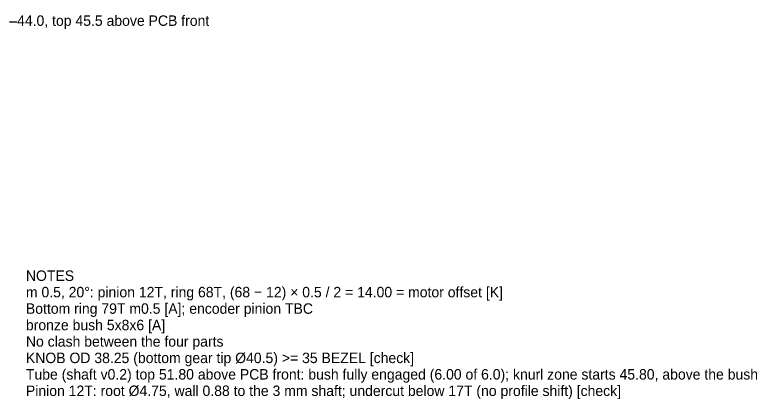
# Model space of a CAD drawing. Header units: millimetres. Extents: x -27 to 154, y -43 to 55.
# Drawn here: x 54.8 to 154.1, y 3.3 to 54.7 of the extents above; entities that cross this region are included whole.
import ezdxf

# ---------------------------------------------------------------- set-up
doc = ezdxf.new("R2010")
doc.units = ezdxf.units.MM
doc.layers.add('TEXT', color=7, linetype='CONTINUOUS')

msp = doc.modelspace()

# ---------------------------------------------------------------- texts
at = {"layer": 'TEXT'}
for s, p in [('Z: base 38.5, band 40.0–44.0, top 45.5 above PCB front', (34.25, 53.24871)), ('NOTES', (56.24925, 19.125)), ('m 0.5, 20°: pinion 12T, ring 68T, (68 − 12) × 0.5 / 2 = 14.00 = motor offset [K]', (56.24925, 16.925)), ('Bottom ring 79T m0.5 [A]; encoder pinion TBC', (56.24925, 14.725)), ('bronze bush 5x8x6 [A]', (56.24925, 12.525)), ('No clash between the four parts', (56.24925, 10.325)), ('KNOB OD 38.25 (bottom gear tip Ø40.5) >= 35 BEZEL [check]', (56.24925, 8.125)), ('Tube (shaft v0.2) top 51.80 above PCB front: bush fully engaged (6.00 of 6.0); knurl zone starts 45.80, above the bush', (56.24925, 5.925)), ('Pinion 12T: root Ø4.75, wall 0.88 to the 3 mm shaft; undercut below 17T (no profile shift) [check]', (56.24925, 3.725))]:
    msp.add_text(s, height=1.4, dxfattribs=at).set_placement(p)

doc.saveas('drawing.dxf')
